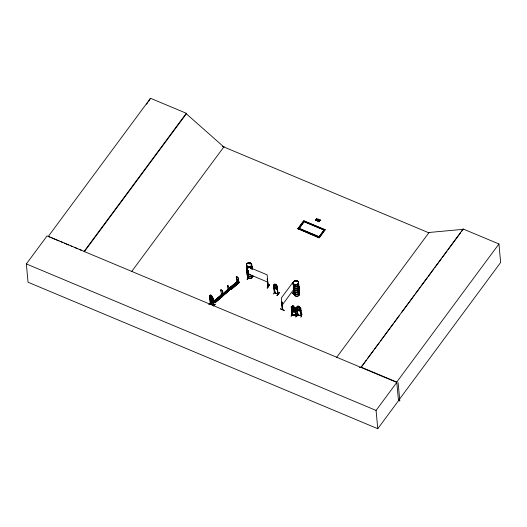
<?xml version="1.0" encoding="UTF-8"?>
<svg xmlns="http://www.w3.org/2000/svg" width="527" height="527" viewBox="0 0 527 527"><rect width="100%" height="100%" fill="white"/><g stroke="black" fill="none" stroke-linecap="round" stroke-linejoin="round"><path stroke-width="0.79" d="M248.289 278.012L248.704 278.164M248.731 278.434L247.749 270.858L248.803 278.328L248.309 278.282L248.691 278.447M248.711 278.243L248.382 277.881M267.9 286.082L267.92 286.497L267.288 279.04L268.269 286.622L268.026 286.345M268.322 286.233L267.828 286.181M268.342 286.517L267.966 286.365M274.31 292.472L277.933 294.007M274.376 292.498L274.804 292.742M277.696 293.737L278.072 293.875L274.389 292.781L273.678 284.745L277.373 286.253L278.039 294.29L277.643 294.125L277.004 286.8L277.419 286.84L277.004 286.8M210.405 303.374L213.593 305.508L212.836 297.597L209.674 295.502L210.062 295.443M213.158 305.166L213.481 305.614L212.44 297.076M213.389 305.594L212.486 298.078L212.875 298.183L212.486 298.078M213.27 305.278L213.204 305.021M227.756 290.015L228.198 289.237L222.117 294.481M228.731 290.265L227.993 289.817L227.671 287.327A0.962 0.415 49.3 0 1 227.723 286.464L227.75 285.66M228.231 289.587L228.725 289.567M228.797 289.455C228.323 290.127 228.323 288.994 228.856 289.428L228.856 290.008L228.692 289.573M238.224 280.97L238.085 281.359L237.888 280.832M293.835 293.77C294.224 293.361 293.737 294.824 294.007 293.546M218.376 298.98L218.231 298.552M225.523 292.801L225.312 292.399M280.483 308.802L284.224 310.489M280.496 308.908L284.237 310.317M248.019 266.385L247.71 266.609A2.694 2.075 -5.3 0 0 251.728 264.719A2.694 2.075 -5.3 0 0 247.716 263.039A2.694 2.075 -5.3 0 0 247.677 266.649M249.785 263.566L250.18 263.843M250.49 263.658L250.147 263.302L250.371 263.546M295.107 284.791L295.383 284.514L295.113 284.745M210.273 303.216L210.629 303.433M210.306 303.46L210.767 303.592L209.759 296.075L210.339 303.532L213.428 305.594M210.194 296.438L209.957 297.169L210.22 296.484M210.359 299.046L209.93 297.893L210.339 299.059L212.789 300.719L213.027 300.041M222.684 294.343L222.341 294.264M228.198 289.237L228.316 289.685L228.718 289.527M291.648 307.544L291.273 307.472L291.648 307.544L292.314 314.889L291.688 307.425M292.333 313.038L291.082 316.305L292.505 312.952M292.024 314.382L292.274 314.869M295.001 308.064L295.377 308.137L295.001 308.064L295.667 315.541C296.932 314.612 293.664 316.009 291.965 314.547M295.713 315.093L295.673 315.521M291.708 306.562L291.22 306.786L291.688 306.53L295.311 307.564L295.957 315.594L296.075 315.199M296.681 313.743L295.489 317.116M291.451 309.204L292.024 310.172L295.186 310.825L295.522 310.014M293.908 307.01L294.586 307.425L294.745 309.112L294.132 309.692L292.867 309.441L292.116 308.591L291.965 306.905L292.617 306.74L292.531 305.844M295.41 312.656L292.221 312.037M295.509 309.474L295.733 311.892M297.011 307.801L296.635 307.728L297.011 307.801L297.729 315.008M296.806 309.474L297.353 310.462L300.542 311.095L300.897 310.245M297.913 307.004L297.841 306.068L299.198 306.339L299.27 307.274L299.158 306.358M297.353 310.462L300.561 311.055M301.457 315.745L297.248 314.771L297.689 314.876M296.661 316.608L297.907 313.203L296.648 316.457M300.192 307.458L296.582 307.057L297.347 315.087L301.411 315.857L300.673 307.827L300.179 307.485M297.689 315.12L301.385 315.587M300.357 308.341L300.733 308.414L300.357 308.341L301.029 315.798M302.116 314.164L300.812 317.28M273.902 287.162L274.402 288.236L277.274 289.435L277.551 288.644M295.146 310.792L295.489 309.962M295.7 311.839L295.397 312.702L295.746 311.846M300.509 311.055L300.851 310.232M228.744 289.461L228.375 289.666L228.758 289.363M282.538 309.066L282.472 309.718L281.859 302.05L282.703 309.421M282.637 309.191L282.32 309.665L281.859 302.05M294.171 293.638L293.855 294.073L294.165 293.611M233.132 285.555L233.329 286.128L234.021 285.786M233.981 285.95L234.014 285.594M248.118 266.603L247.848 266.339M250.444 263.737L250.075 263.724M222.559 294.29C223.593 296.503 222.15 291.984 222.315 294.751L222.796 295.08M238.118 280.95L238.132 281.346M248.375 277.815L247.058 279.613L248.487 278.157L247.749 270.858M247.229 279.659L248.553 277.762M267.624 279.185L267.215 279.145M267.868 286.214L268.283 286.233M269.376 284.929L267.222 288.058L269.396 284.942M269.402 284.949L267.222 288.058L269.422 285.067M294.007 294.125L293.374 286.49M294.191 293.875L292.268 293.032L293.888 293.486M359.368 367.576L360.995 367.424L463.134 228.988L498.937 243.981L396.759 382.075L398.491 400.718L377.773 428.714L28.05 282.235L26.35 263.935L47.068 235.938L50.052 237.19M150.505 98.285L48.332 236.379L84.129 251.372L84.175 251.906L186.354 113.812L186.301 113.279L150.505 98.285L148.759 101.21M84.129 251.372L186.301 113.279M131.651 271.537L224.074 146.625M297.92 228.665L303.776 220.754L325.106 229.686L319.27 237.829L297.92 228.665L319.27 237.829M297.939 228.896L303.776 220.754M299.158 228.54L304.501 221.057L298.664 229.199M274.033 285.555L273.691 285.417L274.745 292.893M276.01 284.547L274.811 284.007L274.916 284.988L274.356 284.995L274.514 286.675L275.193 287.656L276.332 288.131L276.873 287.67L276.036 284.521M274.402 288.236L273.968 287.143M275.265 291.095L273.236 294M277.571 288.697L277.373 286.253M277.274 289.435L274.429 288.203M319.033 236.867L323.914 230.266M277.736 293.75L277.716 294.152M319.25 237.598L325.106 229.686M279.205 292.604L277.004 295.713L279.185 292.59M282.057 305.245L293.77 289.415M336.634 357.392L429.057 232.479L463.167 229.331L463.134 228.988M360.995 367.424L366.37 360.158M367.352 358.834L373.702 350.244M374.684 348.927L379.572 342.319M380.547 340.995L393.261 323.815M394.236 322.498L399.123 315.89M401.567 312.583L414.281 295.403M415.256 294.086L420.151 287.478M421.126 286.154L427.483 277.564M428.458 276.247L433.833 268.974M434.815 267.657L441.171 259.067M442.146 257.743L447.034 251.135M448.016 249.818L460.723 232.638M461.705 231.313L463.167 229.331M377.773 428.714L376.074 410.421L396.791 382.418L84.419 251.583M398.478 400.566L500.65 262.472L498.937 243.981M146.513 104.201L147.856 102.409M218.33 298.993L217.42 298.862M225.319 292.452L225.905 292.478M250.193 263.269L249.785 263.823M296.358 281.214L296.286 281.583M296.773 281.563L296.273 281.49M294.949 310.983L294.343 311.569L293.071 311.319L292.327 310.462M222.117 294.692L222.486 294.461M237.756 281.484L229.574 288.381L230.8 287.301M211.446 299.395L210.886 299.982L211.67 299.738L212.631 301.161L211.874 299.679M282.492 309.685L281.378 297.926L293.091 282.097L294.013 292.024M213.092 299.231L213.316 301.648L212.941 301.747L210.148 299.56L209.957 297.116M211.222 300.581L210.55 298.242L211.004 297.874L212.565 299.606M212.262 301.207L212.348 302.188C209.786 300.107 213.204 303.499 212.295 301.26M212.941 301.747L213.316 301.648M210.602 294.988L211.676 295.667L212.282 297.228L212.434 298.908L211.979 299.277L210.418 297.544L210.635 294.962L211.65 295.7L211.762 296.569M210.378 303.104L210.602 303.684L210.049 296.273M210.339 299.059L212.789 300.719M208.712 304.586L211.808 301.978L209.43 304.138M210.642 303.512L213.435 305.357M213.251 305.7L215.003 304.145M213.415 305.95L214.983 304.132M221.03 291.121L220.965 291.174A1.443 0.619 49.3 0 1 220.846 289.883A1.443 0.619 49.3 0 1 222.328 290.911A1.443 0.619 49.3 0 1 222.453 292.202L222.513 292.149A1.443 0.619 49.3 0 0 222.394 290.858A1.443 0.619 49.3 0 0 220.905 289.83A1.443 0.619 49.3 0 0 221.03 291.121L221.511 294.856L222.625 295.528L221.571 294.797M236.616 278.058L236.676 278.006A1.443 0.619 49.3 0 1 236.557 276.708A1.443 0.619 49.3 0 1 238.039 277.736A1.443 0.619 49.3 0 1 238.158 279.027L238.27 282.406L237.157 281.734L236.616 278.058A1.443 0.619 49.3 0 1 236.491 276.761A1.443 0.619 49.3 0 1 237.98 277.788A1.443 0.619 49.3 0 1 238.099 279.086L238.211 282.459M228.692 290.298L228.659 288.012A0.962 0.415 49.3 0 0 228.428 286.952L228.303 286.108M221.874 294.468L213.712 301.339L215.53 302.584L223.448 295.555C223.619 294.27 222.058 295.561 222.611 296.194L221.037 295.107L221.808 293.928M239.205 282.564L231.142 289.448L239.212 282.564C239.258 281.214 237.763 282.294 238.257 283.078L236.682 281.985L237.453 280.805M213.712 301.339L221.854 294.409M238.092 282.512L238.125 282.894L236.794 281.978L237.578 280.891M221.366 295.133L213.942 301.503M229.792 288.467L229.35 288.21L237.407 281.332M221.426 295.166L214.021 301.556L213.817 301.207L215.286 302.412M228.277 289.29L227.651 289.705M229.39 288.243L237.611 281.273L238.942 282.195L230.76 289.125L239.027 281.899M222.572 294.237L228.151 289.567M232.032 286.24L237.591 281.458M221.669 295.344L214.219 301.694L221.636 295.324M222.315 294.751L222.315 293.888M222.934 294.277L228.468 289.666M237.809 281.497L229.884 288.592M223.916 294.817L222.868 294.092L228.362 289.626M238.441 281.102L238.52 281.899L237.96 280.766L237.967 281.629M228.586 289.745L223.086 294.343M230.483 288.045L237.321 282.222M215.596 301.668L222.394 295.825M223.988 294.995L229.37 290.403L229.245 289.962L223.731 294.784M215.293 302.426L214.976 302.202L223.382 295.015M229.245 289.962L223.665 294.777L229.278 290.278L228.224 289.554M223.784 294.856L229.166 289.903M215.806 301.819L222.638 296.003M231.452 288.704L238.29 282.88M230.628 289.079L230.938 289.303L239.08 282.367L230.852 289.251M233.211 285.548L233.968 285.581M233.902 285.957L233.145 285.924L233.415 285.364M225.365 292.399L225.918 292.538M249.95 263.329L249.857 263.698M296.543 281.576L296.635 281.214M291.998 314.678L296.049 315.442M222.585 294.422L222.242 293.947M297.07 306.833L296.629 307.076L297.274 315.054M315.35 220.003L316.536 219.489L316.582 219.858L315.363 220.154L316.562 219.706L316.892 220.793L316.852 219.607L318.058 219.08L316.865 219.759L316.819 219.39L318.058 219.08M317.768 221.017L318.954 220.503L319 220.872L317.781 221.169L318.987 220.721L318.927 219.449M318.071 219.239L316.839 219.542L316.503 218.435L316.549 219.64L315.363 220.154M320.192 219.976L319.283 220.773C320.765 220.76 320.073 219.627 320.488 220.246M320.205 220.128L319.257 220.556L319.224 219.575M317.781 221.169L318.967 220.655L319.309 221.808L319.27 220.622L320.475 220.095M250.272 263.81L249.884 263.823M274.099 284.646L273.717 284.771L274.448 292.604M296.22 281.122L296.839 281.398M248.428 278.177L248.751 278.269M297.972 307.01L297.32 307.175L297.478 308.855L298.223 309.711L299.494 309.962L300.1 309.375L299.949 307.696L299.237 307.261M229.35 288.21L231.182 289.468M229.278 290.278L229.357 290.403M223.046 295.331L223.435 295.535L221.966 294.395M214.114 301.563L222.104 294.54M217.77 298.559L218.138 298.578M296.352 281.154L296.727 281.168M227.704 285.7L228.079 285.818M295.963 315.581L291.951 314.79L291.24 306.754M297.412 314.909L301.404 315.719M301.319 315.857L300.627 307.834M233.547 285.423L233.889 285.509M217.803 299.277L218.31 298.625M212.229 301.233L212.724 301.286M292.393 314.566L295.654 315.258M291.319 307.603L295.397 308.4M295.206 310.778L292.011 310.153L291.464 309.171M293.005 310.601L294.27 310.851M227.776 285.7L228.263 286.141M294.514 293.796L292.268 293.032M267.894 286.484L268.23 286.602L267.136 274.837L247.262 266.51L248.349 278.276M282.67 309.197L282.314 309.369M398.557 400.454L399.822 400.975L398.135 382.833M429.004 232.46L428.813 232.809L222.328 146.322M304.52 221.281L325.126 229.91M247.94 273.829L267.815 282.156M279.382 292.801L277.011 295.568M360.962 367.082L396.759 382.075M51.547 237.815L59.017 240.944M60.513 241.57L62.753 242.506M64.248 243.131L68.734 245.009M70.974 245.951L72.469 246.577M74.709 247.512L77.693 248.764M79.188 249.39L81.428 250.332M26.35 263.935L376.074 410.421M274.389 292.781L277.946 293.994M210.161 296.464L212.618 298.117L213.06 299.257L212.592 298.13M227.684 290.021L228.646 290.627M224.469 294.415L223.415 293.684M220.991 294.626L222.48 296.016L222.447 295.634M300.206 307.419L300.66 307.867M186.354 113.812L223.837 146.947M213.165 305.449L212.585 297.992M215.095 302.228L223.257 294.936M210.352 303.519L209.706 295.476M276.952 285.766L277.347 286.286M210.181 299.527L210.543 300.074M292.202 312.07L291.655 311.082L291.49 308.651M236.676 278.006L237.222 281.681M324.401 229.607L318.545 237.525M297.887 306.108L297.959 307.043M297.05 307.689L297.729 315.126M293.249 287.538L293.835 294.106M293.868 307.03L293.842 306.075L292.485 305.805L292.597 306.78M277.083 286.701L277.815 294.02M275.97 284.56L276.056 285.463M274.857 284.053L274.936 284.955M274.106 285.45L274.824 292.788M267.288 279.04L267.92 286.497M238.909 281.813L238.942 282.195M234.752 285.99L233.191 284.995M225.365 293.572L224.324 292.907M217.565 300.43L215.998 299.435M216.202 301.596L214.641 300.601M212.124 301.866L211.498 301.444M211.287 300.548L211.307 301.484M222.513 292.149L222.559 295.581M316.582 219.858L316.595 220.668M251.787 267.604A2.74 2.115 -5.3 0 1 252.044 269.205M248.019 270.614A2.74 2.115 -5.3 0 1 246.768 268.269M251.603 265.582A2.74 2.115 -5.3 0 1 250.569 268.507M247.828 268.592A2.74 2.115 -5.3 0 1 246.86 265.727M246.913 265.858A2.694 2.082 -5.3 0 0 247.861 268.678A2.701 2.088 -5.3 0 1 246.906 265.858M251.781 267.499A2.74 2.115 -5.3 0 1 252.031 269.099M248.006 270.509A2.74 2.115 -5.3 0 1 246.761 268.164M248.21 272.485A2.707 2.088 -5.3 0 1 246.979 270.167M248.21 272.4A2.694 2.075 -5.3 0 1 246.985 270.101M252.295 275.476A2.74 2.115 -5.3 0 1 248.869 276.484A2.74 2.115 -5.3 0 1 247.301 274.027M252.696 275.568A2.688 2.075 -5.3 0 1 250.075 278.263A2.688 2.075 -5.3 0 1 247.512 275.726M247.328 273.809A2.694 2.082 -5.3 0 0 248.869 276.227A2.701 2.088 -5.3 0 0 252.242 275.246A2.694 2.082 -5.3 0 1 248.869 276.227A2.701 2.088 -5.3 0 1 247.321 273.809M250.437 274.495A2.74 2.115 -5.3 0 1 247.565 273.829A2.74 2.115 -5.3 0 1 247.394 271.484M250.43 274.396A2.74 2.115 -5.3 0 1 247.558 273.724A2.74 2.115 -5.3 0 1 247.387 271.379M248.224 272.571A2.694 2.075 -5.3 0 1 246.998 270.265M298.592 285.594A2.74 2.115 -5.3 0 1 296.088 288.803A2.74 2.115 -5.3 0 1 293.855 285.654M293.763 287.999A2.707 2.088 -5.3 0 0 296.615 290.588A2.707 2.088 -5.3 0 0 298.737 287.439A2.694 2.075 -5.3 0 1 296.609 290.555A2.694 2.075 -5.3 0 1 293.776 287.986M298.704 287.314A2.688 2.075 -5.3 0 1 296.596 290.436A2.688 2.075 -5.3 0 1 293.77 287.874M298.723 287.353A2.707 2.088 -5.3 0 1 296.602 290.502A2.707 2.088 -5.3 0 1 293.756 287.913M298.657 284.086A2.74 2.115 -5.3 0 1 295.548 286.774A2.74 2.115 -5.3 0 1 293.671 283.631M298.532 285.39A2.694 2.082 -5.3 0 1 296.069 288.552A2.701 2.088 -5.3 0 1 293.868 285.443A2.694 2.082 -5.3 0 0 296.069 288.552A2.701 2.088 -5.3 0 0 298.539 285.39M298.585 285.496A2.74 2.115 -5.3 0 1 296.082 288.704A2.74 2.115 -5.3 0 1 293.849 285.548M298.651 283.981A2.74 2.115 -5.3 0 1 295.891 286.681A2.74 2.115 -5.3 0 1 293.368 284.046M299.125 291.352A2.74 2.115 -5.3 0 1 296.622 294.56A2.74 2.115 -5.3 0 1 294.389 291.411M299.257 293.111A2.707 2.088 -5.3 0 1 297.136 296.26A2.707 2.088 -5.3 0 1 294.29 293.671A2.688 2.075 -5.3 0 0 297.129 296.194A2.688 2.075 -5.3 0 0 299.237 293.071M298.73 287.61A2.688 2.075 -5.3 0 1 296.629 290.739A2.688 2.075 -5.3 0 1 293.796 288.17M299.191 289.843A2.74 2.115 -5.3 0 1 296.082 292.531A2.74 2.115 -5.3 0 1 294.204 289.389M299.119 291.247A2.74 2.115 -5.3 0 1 296.615 294.455A2.74 2.115 -5.3 0 1 294.382 291.306M293.928 289.692A2.694 2.082 -5.3 0 0 296.418 292.287A2.701 2.088 -5.3 0 0 299.132 289.626A2.694 2.082 -5.3 0 1 296.418 292.287A2.701 2.088 -5.3 0 1 293.921 289.692M291.444 308.631L291.892 308.407L291.444 308.631M215.016 304.263L213.237 305.825L215.029 304.277M298.947 306.464L298.13 306.306L298.947 306.464M293.585 306.2L292.768 306.035L293.585 306.2M299.27 307.557L297.999 307.307L298.157 308.987L299.422 309.244L299.27 307.557M293.908 307.294L292.643 307.043L292.795 308.723L294.066 308.974L293.908 307.294M323.953 229.956L304.072 221.63L323.953 229.956M318.954 236.715L299.072 228.389L318.954 236.715M275.805 284.593L275.074 284.29L275.805 284.593M276.108 285.733L274.969 285.252L275.12 286.932L276.267 287.413L276.108 285.733M212.045 299.257L211.07 298.598L211.228 300.278L212.203 300.937L212.045 299.257M211.485 295.706L210.859 295.285L211.485 295.706M211.755 296.879L210.787 296.214L210.938 297.9L211.913 298.559L211.755 296.879M233.935 286.688L232.361 285.594L233.935 286.688M233.211 287.307L231.636 286.22L233.211 287.307M232.4 288.005L230.819 286.919L232.4 288.005M231.854 288.473L230.279 287.386L231.854 288.473M226.393 292.689L225.345 291.965L226.393 292.689M225.852 293.157L224.798 292.432L225.852 293.157M224.825 294.04L223.771 293.308L224.825 294.04M219.107 299.105L217.532 298.018L219.107 299.105M218.29 299.804L216.716 298.717L218.29 299.804M216.749 301.128L215.174 300.041L216.749 301.128M247.697 266.814A2.688 2.075 -5.3 0 0 251.741 264.89A2.688 2.075 -5.3 0 0 247.736 263.217A2.688 2.075 -5.3 0 0 247.697 266.814M247.677 266.721A2.707 2.088 -5.3 0 0 251.748 264.785A2.707 2.088 -5.3 0 0 247.716 263.092A2.707 2.088 -5.3 0 0 247.677 266.721M251.978 268.974A2.694 2.082 -5.3 0 0 251.728 267.4A2.701 2.088 -5.3 0 1 251.985 268.974M246.788 268.052A2.694 2.082 -5.3 0 0 248.019 270.364A2.701 2.088 -5.3 0 1 246.788 268.052M250.556 268.599A2.694 2.082 -5.3 0 0 251.577 265.72A2.701 2.088 -5.3 0 1 250.556 268.605M250.523 268.263A2.694 2.082 -5.3 0 0 251.544 265.384A2.701 2.088 -5.3 0 1 250.529 268.263M246.88 265.522A2.694 2.082 -5.3 0 0 247.828 268.342A2.701 2.088 -5.3 0 1 246.873 265.522M246.82 268.395A2.694 2.082 -5.3 0 0 248.052 270.7A2.701 2.088 -5.3 0 1 246.814 268.395M252.11 268.77A2.694 2.082 -5.3 0 0 251.761 267.736A2.701 2.088 -5.3 0 1 252.117 268.77M246.979 269.969A2.688 2.075 -5.3 0 0 248.204 272.268A2.707 2.088 -5.3 0 1 246.965 270.015M248.896 276.57A2.694 2.082 -5.3 0 0 252.268 275.581A2.701 2.088 -5.3 0 1 248.896 276.57A2.701 2.088 -5.3 0 1 247.347 274.145A2.694 2.082 -5.3 0 0 248.896 276.57M250.081 278.394A2.707 2.088 -5.3 0 0 252.723 275.68A2.694 2.075 -5.3 0 1 250.081 278.381A2.707 2.088 -5.3 0 1 247.506 275.838A2.694 2.075 -5.3 0 0 250.081 278.381M247.407 271.28A2.701 2.088 -5.3 0 0 249.706 274.343A2.694 2.082 -5.3 0 1 247.413 271.28M247.611 273.921A2.694 2.082 -5.3 0 0 250.437 274.58A2.701 2.088 -5.3 0 1 247.611 273.928A2.701 2.088 -5.3 0 1 247.44 271.616A2.694 2.082 -5.3 0 0 247.611 273.921M296.102 288.888A2.694 2.082 -5.3 0 0 298.565 285.733A2.701 2.088 -5.3 0 1 296.102 288.895A2.701 2.088 -5.3 0 1 293.901 285.786A2.694 2.082 -5.3 0 0 296.102 288.888M294.395 284.573A2.694 2.075 -5.3 0 0 298.499 282.722A2.707 2.088 -5.3 0 0 294.54 280.957A2.707 2.088 -5.3 0 0 294.389 284.587A2.707 2.088 -5.3 0 0 298.519 282.722A2.694 2.075 -5.3 0 0 294.547 280.963A2.694 2.075 -5.3 0 0 294.395 284.573M294.415 284.738A2.688 2.075 -5.3 0 0 298.513 282.894A2.688 2.075 -5.3 0 0 294.567 281.141A2.688 2.075 -5.3 0 0 294.415 284.738M294.395 284.646A2.707 2.088 -5.3 0 0 298.526 282.782A2.707 2.088 -5.3 0 0 294.547 281.016A2.707 2.088 -5.3 0 0 294.395 284.646M295.561 286.859A2.694 2.082 -5.3 0 0 298.625 284.211A2.701 2.088 -5.3 0 1 295.561 286.859A2.701 2.088 -5.3 0 1 293.71 283.763A2.694 2.082 -5.3 0 0 295.561 286.859M295.884 286.53A2.694 2.082 -5.3 0 0 298.592 283.875A2.701 2.088 -5.3 0 1 295.884 286.536A2.701 2.088 -5.3 0 1 293.387 283.934A2.694 2.082 -5.3 0 0 295.884 286.53M297.333 294.567A2.694 2.082 -5.3 0 0 299.099 291.49A2.701 2.088 -5.3 0 1 297.333 294.573A2.701 2.088 -5.3 0 1 294.026 292.59A2.694 2.082 -5.3 0 0 297.333 294.567M294.441 291.543A2.694 2.082 -5.3 0 0 294.145 292.05A2.701 2.088 -5.3 0 1 294.435 291.543M296.602 294.31A2.694 2.082 -5.3 0 0 299.066 291.148A2.701 2.088 -5.3 0 1 296.602 294.31A2.701 2.088 -5.3 0 1 294.402 291.2A2.694 2.082 -5.3 0 0 296.602 294.31M296.095 292.61A2.694 2.082 -5.3 0 0 299.158 289.969A2.701 2.088 -5.3 0 1 296.095 292.617A2.701 2.088 -5.3 0 1 294.244 289.521A2.694 2.082 -5.3 0 0 296.095 292.61"/></g></svg>
